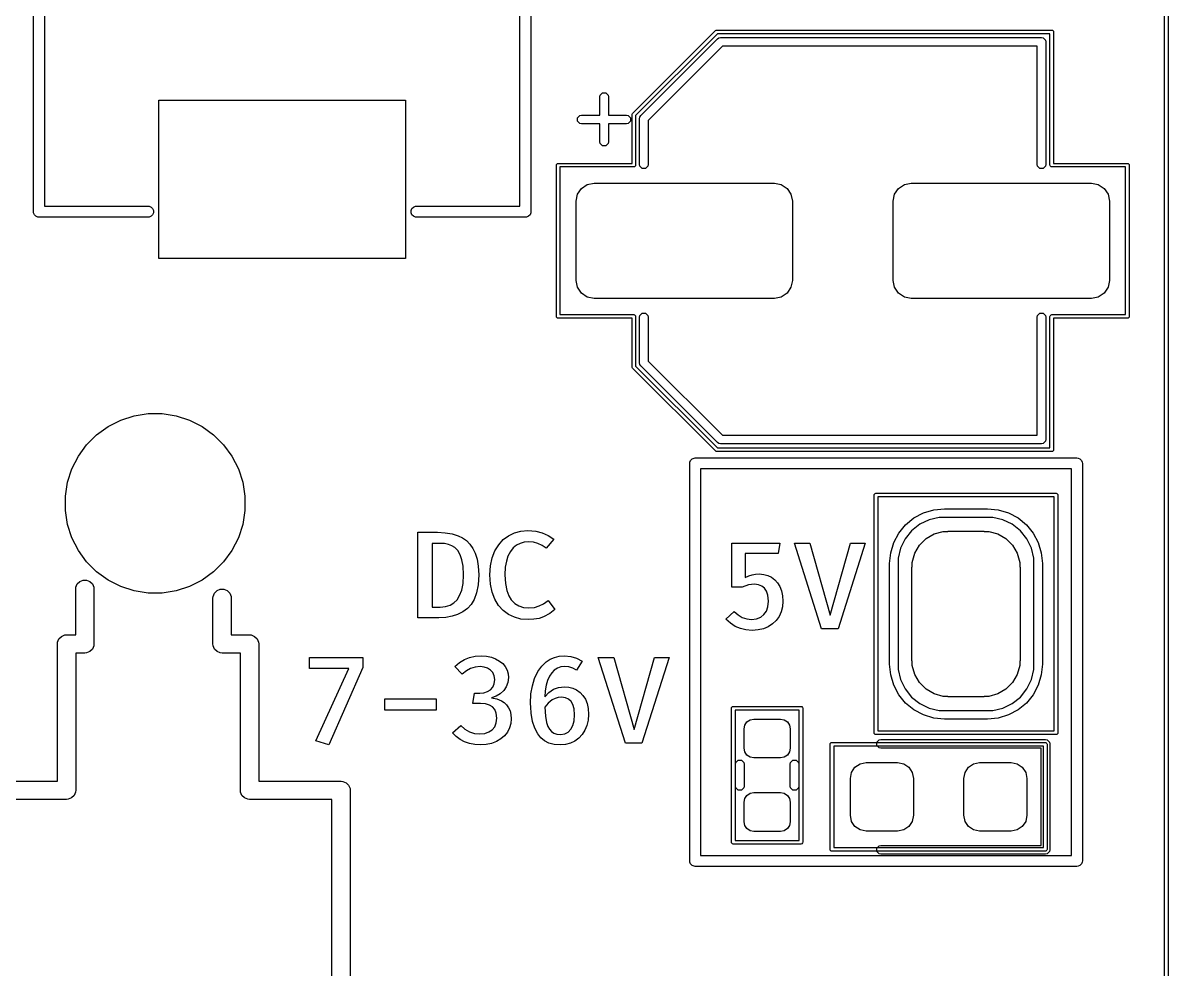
# Model space of a CAD drawing. Extents: x 99 to 187, y -188 to -32.
# Drawn here: x 144.41 to 160.3, y -160.59 to -147.45 of the extents above; entities that cross this region are included whole.
import ezdxf

# ---------------------------------------------------------------- set-up
doc = ezdxf.new("R2010")
doc.units = 0
doc.layers.add('BLACK', color=7, linetype='CONTINUOUS')

msp = doc.modelspace()

# ---------------------------------------------------------------- linework, layer by layer
at = {"layer": 'BLACK', "linetype": 'Continuous'}
for p, q in [((160.254833, -158.111995), (160.254833, -51.62159)), ((160.304833, -51.62159), (160.304833, -158.112)), ((144.55775, -150.076), (144.55775, -142.624)), ((144.71025, -142.70025), (144.71025, -149.99975)), ((151.30975, -149.99975), (151.30975, -142.70025)), ((151.46225, -142.624), (151.46225, -150.076)), ((152.872322, -148.712322), (154.022323, -147.562322)), ((154.050355, -147.605), (152.915, -148.740355)), ((154.022323, -147.562322), (154.030433, -147.556903)), ((154.030433, -147.556903), (154.04, -147.555)), ((154.04, -147.555), (158.69, -147.555)), ((158.665, -147.605), (154.050355, -147.605)), ((158.665, -149.43), (158.665, -147.605)), ((158.69, -147.555), (158.699567, -147.556903)), ((158.699567, -147.556903), (158.713097, -147.570433)), ((158.713097, -147.570433), (158.715, -147.58)), ((158.715, -147.58), (158.715, -149.405)), ((152.987574, -148.742011), (154.05201, -147.677574)), ((154.11929, -147.78), (153.09, -148.809289)), ((154.05201, -147.677574), (154.071476, -147.664567)), ((154.071476, -147.664567), (154.094437, -147.66)), ((154.094437, -147.66), (158.55, -147.66)), ((158.49, -147.78), (154.11929, -147.78)), ((158.49, -149.42), (158.49, -147.78)), ((158.55, -147.66), (158.572961, -147.664567)), ((158.572961, -147.664567), (158.605433, -147.697039)), ((158.605433, -147.697039), (158.61, -147.72)), ((158.61, -147.72), (158.61, -149.42)), ((152.422067, -148.459539), (152.454539, -148.427067)), ((152.454539, -148.427067), (152.500461, -148.427067)), ((152.500461, -148.427067), (152.532933, -148.459539)), ((146.3, -150.728), (146.3, -148.528)), ((146.3, -148.528), (149.72, -148.528)), ((146.3, -150.728), (146.3, -148.528)), ((146.3, -148.528), (149.72, -148.528)), ((149.72, -148.528), (149.72, -150.728)), ((149.72, -148.528), (149.72, -150.728)), ((152.4175, -148.4825), (152.422067, -148.459539)), ((152.4175, -148.735), (152.4175, -148.4825)), ((152.532933, -148.459539), (152.5375, -148.4825)), ((152.5375, -148.4825), (152.5375, -148.735)), ((152.109567, -148.772039), (152.142039, -148.739567)), ((152.142039, -148.739567), (152.165, -148.735)), ((152.165, -148.735), (152.4175, -148.735)), ((152.5375, -148.735), (152.79, -148.735)), ((152.79, -148.735), (152.812961, -148.739567)), ((152.812961, -148.739567), (152.845433, -148.772039)), ((152.865, -148.73), (152.866903, -148.720433)), ((152.865, -149.405), (152.865, -148.73)), ((152.866903, -148.720433), (152.872322, -148.712322)), ((152.915, -148.740355), (152.915, -149.43)), ((152.97, -148.784437), (152.974567, -148.761476)), ((152.974567, -148.761476), (152.987574, -148.742011)), ((152.109567, -148.817961), (152.109567, -148.772039)), ((152.142039, -148.850433), (152.109567, -148.817961)), ((152.165, -148.855), (152.142039, -148.850433)), ((152.4175, -148.855), (152.165, -148.855)), ((152.4175, -149.1075), (152.4175, -148.855)), ((152.79, -148.855), (152.5375, -148.855)), ((152.5375, -148.855), (152.5375, -149.1075)), ((152.812961, -148.850433), (152.79, -148.855)), ((152.845433, -148.817961), (152.812961, -148.850433)), ((152.845433, -148.772039), (152.845433, -148.817961)), ((152.97, -149.42), (152.97, -148.784437)), ((153.09, -148.809289), (153.09, -149.42)), ((152.422067, -149.130461), (152.4175, -149.1075)), ((152.454539, -149.162933), (152.422067, -149.130461)), ((152.500461, -149.162933), (152.454539, -149.162933)), ((152.532933, -149.130461), (152.500461, -149.162933)), ((152.5375, -149.1075), (152.532933, -149.130461)), ((151.815, -149.43), (151.816903, -149.420433)), ((151.815, -151.53), (151.815, -149.43)), ((151.816903, -149.420433), (151.830433, -149.406903)), ((151.830433, -149.406903), (151.84, -149.405)), ((151.84, -149.405), (152.865, -149.405)), ((152.89, -149.455), (151.865, -149.455)), ((151.865, -149.455), (151.865, -151.505)), ((152.899567, -149.453097), (152.89, -149.455)), ((152.913097, -149.439567), (152.899567, -149.453097)), ((152.915, -149.43), (152.913097, -149.439567)), ((152.974567, -149.442961), (152.97, -149.42)), ((153.007039, -149.475433), (152.974567, -149.442961)), ((153.052961, -149.475433), (153.007039, -149.475433)), ((153.085433, -149.442961), (153.052961, -149.475433)), ((153.09, -149.42), (153.085433, -149.442961)), ((158.494567, -149.442961), (158.49, -149.42)), ((158.527039, -149.475433), (158.494567, -149.442961)), ((158.572961, -149.475433), (158.527039, -149.475433)), ((158.605433, -149.442961), (158.572961, -149.475433)), ((158.61, -149.42), (158.605433, -149.442961)), ((158.666903, -149.439567), (158.665, -149.43)), ((158.680433, -149.453097), (158.666903, -149.439567)), ((158.69, -149.455), (158.680433, -149.453097)), ((159.715, -149.455), (158.69, -149.455)), ((158.715, -149.405), (159.74, -149.405)), ((159.715, -151.505), (159.715, -149.455)), ((159.74, -149.405), (159.749567, -149.406903)), ((159.749567, -149.406903), (159.763097, -149.420433)), ((159.763097, -149.420433), (159.765, -149.43)), ((159.765, -149.43), (159.765, -151.53)), ((152.163223, -149.753223), (152.244329, -149.69903)), ((152.163223, -149.753223), (152.244329, -149.69903)), ((152.244329, -149.69903), (152.34, -149.68)), ((152.244329, -149.69903), (152.34, -149.68)), ((152.34, -149.68), (154.84, -149.68)), ((152.34, -149.68), (154.84, -149.68)), ((154.84, -149.68), (154.935671, -149.69903)), ((154.84, -149.68), (154.935671, -149.69903)), ((154.935671, -149.69903), (155.016777, -149.753223)), ((154.935671, -149.69903), (155.016777, -149.753223)), ((156.563223, -149.753223), (156.644329, -149.69903)), ((156.563223, -149.753223), (156.644329, -149.69903)), ((156.644329, -149.69903), (156.74, -149.68)), ((156.644329, -149.69903), (156.74, -149.68)), ((156.74, -149.68), (159.24, -149.68)), ((156.74, -149.68), (159.24, -149.68)), ((159.24, -149.68), (159.335671, -149.69903)), ((159.24, -149.68), (159.335671, -149.69903)), ((159.335671, -149.69903), (159.416777, -149.753223)), ((159.335671, -149.69903), (159.416777, -149.753223)), ((152.09, -149.93), (152.10903, -149.834329)), ((152.09, -149.93), (152.10903, -149.834329)), ((152.10903, -149.834329), (152.163223, -149.753223)), ((152.10903, -149.834329), (152.163223, -149.753223)), ((155.016777, -149.753223), (155.07097, -149.834329)), ((155.016777, -149.753223), (155.07097, -149.834329)), ((155.07097, -149.834329), (155.09, -149.93)), ((155.07097, -149.834329), (155.09, -149.93)), ((156.49, -149.93), (156.50903, -149.834329)), ((156.49, -149.93), (156.50903, -149.834329)), ((156.50903, -149.834329), (156.563223, -149.753223)), ((156.50903, -149.834329), (156.563223, -149.753223)), ((159.416777, -149.753223), (159.47097, -149.834329)), ((159.416777, -149.753223), (159.47097, -149.834329)), ((159.47097, -149.834329), (159.49, -149.93)), ((159.47097, -149.834329), (159.49, -149.93)), ((144.71025, -149.99975), (146.1475, -149.99975)), ((146.1475, -149.99975), (146.162376, -150.001215)), ((146.162376, -150.001215), (146.189862, -150.0126)), ((146.189862, -150.0126), (146.2109, -150.033638)), ((146.2109, -150.033638), (146.222285, -150.061124)), ((149.797715, -150.061124), (149.8091, -150.033638)), ((149.8091, -150.033638), (149.830138, -150.0126)), ((149.830138, -150.0126), (149.857624, -150.001215)), ((149.857624, -150.001215), (149.8725, -149.99975)), ((149.8725, -149.99975), (151.30975, -149.99975)), ((152.09, -151.03), (152.09, -149.93)), ((152.09, -151.03), (152.09, -149.93)), ((155.09, -149.93), (155.09, -151.03)), ((155.09, -149.93), (155.09, -151.03)), ((156.49, -151.03), (156.49, -149.93)), ((156.49, -151.03), (156.49, -149.93)), ((159.49, -149.93), (159.49, -151.03)), ((159.49, -149.93), (159.49, -151.03)), ((144.559215, -150.090876), (144.55775, -150.076)), ((144.5706, -150.118362), (144.559215, -150.090876)), ((144.591638, -150.1394), (144.5706, -150.118362)), ((144.619124, -150.150785), (144.591638, -150.1394)), ((144.634, -150.15225), (144.619124, -150.150785)), ((146.1475, -150.15225), (144.634, -150.15225)), ((146.162376, -150.150785), (146.1475, -150.15225)), ((146.189862, -150.1394), (146.162376, -150.150785)), ((146.2109, -150.118362), (146.189862, -150.1394)), ((146.222285, -150.090876), (146.2109, -150.118362)), ((146.222285, -150.061124), (146.222285, -150.090876)), ((149.797715, -150.090876), (149.797715, -150.061124)), ((149.8091, -150.118362), (149.797715, -150.090876)), ((149.830138, -150.1394), (149.8091, -150.118362)), ((149.857624, -150.150785), (149.830138, -150.1394)), ((149.8725, -150.15225), (149.857624, -150.150785)), ((151.386, -150.15225), (149.8725, -150.15225)), ((151.400876, -150.150785), (151.386, -150.15225)), ((151.428362, -150.1394), (151.400876, -150.150785)), ((151.4494, -150.118362), (151.428362, -150.1394)), ((151.460785, -150.090876), (151.4494, -150.118362)), ((151.46225, -150.076), (151.460785, -150.090876)), ((149.72, -150.728), (146.3, -150.728)), ((149.72, -150.728), (146.3, -150.728)), ((152.10903, -151.125671), (152.09, -151.03)), ((152.10903, -151.125671), (152.09, -151.03)), ((152.163223, -151.206777), (152.10903, -151.125671)), ((152.163223, -151.206777), (152.10903, -151.125671)), ((155.07097, -151.125671), (155.016777, -151.206777)), ((155.07097, -151.125671), (155.016777, -151.206777)), ((155.09, -151.03), (155.07097, -151.125671)), ((155.09, -151.03), (155.07097, -151.125671)), ((156.50903, -151.125671), (156.49, -151.03)), ((156.50903, -151.125671), (156.49, -151.03)), ((156.563223, -151.206777), (156.50903, -151.125671)), ((156.563223, -151.206777), (156.50903, -151.125671)), ((159.47097, -151.125671), (159.416777, -151.206777)), ((159.47097, -151.125671), (159.416777, -151.206777)), ((159.49, -151.03), (159.47097, -151.125671)), ((159.49, -151.03), (159.47097, -151.125671)), ((152.244329, -151.26097), (152.163223, -151.206777)), ((152.244329, -151.26097), (152.163223, -151.206777)), ((152.34, -151.28), (152.244329, -151.26097)), ((152.34, -151.28), (152.244329, -151.26097)), ((154.84, -151.28), (152.34, -151.28)), ((154.84, -151.28), (152.34, -151.28)), ((154.935671, -151.26097), (154.84, -151.28)), ((154.935671, -151.26097), (154.84, -151.28)), ((155.016777, -151.206777), (154.935671, -151.26097)), ((155.016777, -151.206777), (154.935671, -151.26097)), ((156.644329, -151.26097), (156.563223, -151.206777)), ((156.644329, -151.26097), (156.563223, -151.206777)), ((156.74, -151.28), (156.644329, -151.26097)), ((156.74, -151.28), (156.644329, -151.26097)), ((159.24, -151.28), (156.74, -151.28)), ((159.24, -151.28), (156.74, -151.28)), ((159.335671, -151.26097), (159.24, -151.28)), ((159.335671, -151.26097), (159.24, -151.28)), ((159.416777, -151.206777), (159.335671, -151.26097)), ((159.416777, -151.206777), (159.335671, -151.26097)), ((151.816903, -151.539567), (151.815, -151.53)), ((151.830433, -151.553097), (151.816903, -151.539567)), ((151.84, -151.555), (151.830433, -151.553097)), ((152.865, -151.555), (151.84, -151.555)), ((151.865, -151.505), (152.89, -151.505)), ((152.865, -152.23), (152.865, -151.555)), ((152.89, -151.505), (152.899567, -151.506903)), ((152.899567, -151.506903), (152.913097, -151.520433)), ((152.913097, -151.520433), (152.915, -151.53)), ((152.915, -151.53), (152.915, -152.219644)), ((152.97, -151.54), (152.974567, -151.517039)), ((152.97, -152.175563), (152.97, -151.54)), ((152.974567, -151.517039), (153.007039, -151.484567)), ((153.007039, -151.484567), (153.052961, -151.484567)), ((153.052961, -151.484567), (153.085433, -151.517039)), ((153.085433, -151.517039), (153.09, -151.54)), ((153.09, -151.54), (153.09, -152.15071)), ((158.49, -151.54), (158.494567, -151.517039)), ((158.49, -153.18), (158.49, -151.54)), ((158.494567, -151.517039), (158.527039, -151.484567)), ((158.527039, -151.484567), (158.572961, -151.484567)), ((158.572961, -151.484567), (158.605433, -151.517039)), ((158.605433, -151.517039), (158.61, -151.54)), ((158.61, -151.54), (158.61, -153.24)), ((158.665, -151.53), (158.666903, -151.520433)), ((158.665, -153.355), (158.665, -151.53)), ((158.666903, -151.520433), (158.680433, -151.506903)), ((158.680433, -151.506903), (158.69, -151.505)), ((158.69, -151.505), (159.715, -151.505)), ((159.74, -151.555), (158.715, -151.555)), ((158.715, -151.555), (158.715, -153.38)), ((159.749567, -151.553097), (159.74, -151.555)), ((159.763097, -151.539567), (159.749567, -151.553097)), ((159.765, -151.53), (159.763097, -151.539567)), ((152.866903, -152.239567), (152.865, -152.23)), ((152.872322, -152.247678), (152.866903, -152.239567)), ((154.022323, -153.397678), (152.872322, -152.247678)), ((152.915, -152.219644), (154.050355, -153.355)), ((152.974567, -152.198524), (152.97, -152.175563)), ((152.987574, -152.217989), (152.974567, -152.198524)), ((154.05201, -153.282426), (152.987574, -152.217989)), ((153.09, -152.15071), (154.11929, -153.18)), ((145.954793, -152.909718), (146.148526, -152.879033)), ((146.148526, -152.879033), (146.344674, -152.879033)), ((146.344674, -152.879033), (146.538407, -152.909718)), ((145.593477, -153.05938), (145.768246, -152.970331)), ((145.768246, -152.970331), (145.954793, -152.909718)), ((146.538407, -152.909718), (146.724954, -152.970331)), ((146.724954, -152.970331), (146.899723, -153.05938)), ((145.296093, -153.31337), (145.43479, -153.174673)), ((145.43479, -153.174673), (145.593477, -153.05938)), ((146.899723, -153.05938), (147.05841, -153.174673)), ((147.05841, -153.174673), (147.197107, -153.31337)), ((154.11929, -153.18), (158.49, -153.18)), ((145.1808, -153.472057), (145.296093, -153.31337)), ((147.197107, -153.31337), (147.3124, -153.472057)), ((154.050355, -153.355), (158.665, -153.355)), ((154.071476, -153.295433), (154.05201, -153.282426)), ((154.094437, -153.3), (154.071476, -153.295433)), ((158.55, -153.3), (154.094437, -153.3)), ((158.572961, -153.295433), (158.55, -153.3)), ((158.605433, -153.262961), (158.572961, -153.295433)), ((158.61, -153.24), (158.605433, -153.262961)), ((145.091751, -153.646826), (145.1808, -153.472057)), ((147.3124, -153.472057), (147.401449, -153.646826)), ((153.666441, -153.555368), (153.67764, -153.528332)), ((153.67764, -153.528332), (153.698332, -153.50764)), ((153.698332, -153.50764), (153.725368, -153.496441)), ((153.725368, -153.496441), (153.74, -153.495)), ((153.74, -153.495), (159.04, -153.495)), ((154.030433, -153.403097), (154.022323, -153.397678)), ((154.04, -153.405), (154.030433, -153.403097)), ((158.69, -153.405), (154.04, -153.405)), ((158.699567, -153.403097), (158.69, -153.405)), ((158.713097, -153.389567), (158.699567, -153.403097)), ((158.715, -153.38), (158.713097, -153.389567)), ((159.04, -153.495), (159.054632, -153.496441)), ((159.054632, -153.496441), (159.081668, -153.50764)), ((159.081668, -153.50764), (159.10236, -153.528332)), ((159.10236, -153.528332), (159.113559, -153.555368)), ((145.031138, -153.833373), (145.091751, -153.646826)), ((147.401449, -153.646826), (147.462062, -153.833373)), ((153.665, -153.57), (153.666441, -153.555368)), ((153.665, -159.09), (153.665, -153.57)), ((153.815, -153.645), (153.815, -159.015)), ((158.965, -153.645), (153.815, -153.645)), ((158.965, -159.015), (158.965, -153.645)), ((159.113559, -153.555368), (159.115, -153.57)), ((159.115, -153.57), (159.115, -159.09)), ((145.000453, -154.027106), (145.031138, -153.833373)), ((147.462062, -153.833373), (147.492747, -154.027106)), ((156.225, -154.01), (156.226903, -154.000433)), ((156.226903, -154.000433), (156.240433, -153.986903)), ((156.240433, -153.986903), (156.25, -153.985)), ((156.25, -153.985), (158.75, -153.985)), ((158.75, -153.985), (158.759567, -153.986903)), ((158.759567, -153.986903), (158.773097, -154.000433)), ((158.773097, -154.000433), (158.775, -154.01)), ((145.000453, -154.223254), (145.000453, -154.027106)), ((147.492747, -154.027106), (147.492747, -154.223254)), ((156.225, -157.31), (156.225, -154.01)), ((156.275, -154.035), (156.275, -157.285)), ((158.725, -154.035), (156.275, -154.035)), ((158.725, -157.285), (158.725, -154.035)), ((158.775, -154.01), (158.775, -157.31)), ((145.031138, -154.416987), (145.000453, -154.223254)), ((147.492747, -154.223254), (147.462062, -154.416987)), ((156.777767, -154.328083), (156.909161, -154.257852)), ((156.909161, -154.257852), (157.051731, -154.214603)), ((157.127889, -154.32), (156.987284, -154.352092)), ((157.051731, -154.214603), (157.2, -154.2)), ((157.2, -154.32), (157.127889, -154.32)), ((157.2, -154.2), (157.8, -154.2)), ((157.8, -154.32), (157.2, -154.32)), ((157.8, -154.2), (157.948269, -154.214603)), ((157.872111, -154.32), (157.8, -154.32)), ((158.012716, -154.352092), (157.872111, -154.32)), ((157.948269, -154.214603), (158.090839, -154.257852)), ((158.090839, -154.257852), (158.222233, -154.328083)), ((145.091751, -154.603534), (145.031138, -154.416987)), ((147.462062, -154.416987), (147.401449, -154.603534)), ((156.568083, -154.537767), (156.662599, -154.422599)), ((156.662599, -154.422599), (156.777767, -154.328083)), ((156.857345, -154.414667), (156.744588, -154.504588)), ((156.987284, -154.352092), (156.857345, -154.414667)), ((158.142655, -154.414667), (158.012716, -154.352092)), ((158.255412, -154.504588), (158.142655, -154.414667)), ((158.222233, -154.328083), (158.337401, -154.422599)), ((158.337401, -154.422599), (158.431917, -154.537767)), ((145.1808, -154.778303), (145.091751, -154.603534)), ((147.401449, -154.603534), (147.3124, -154.778303)), ((149.893171, -155.564398), (149.893171, -154.527074)), ((149.893171, -154.527074), (150.164574, -154.527074)), ((150.164574, -154.527074), (150.272939, -154.532767)), ((150.272939, -154.532767), (150.36876, -154.54903)), ((150.36876, -154.54903), (150.453635, -154.574921)), ((150.453635, -154.574921), (150.512445, -154.603379)), ((150.512445, -154.603379), (150.565727, -154.641874)), ((150.565727, -154.641874), (150.61409, -154.691238)), ((151.015582, -154.699219), (151.07874, -154.629417)), ((151.07874, -154.629417), (151.152219, -154.574921)), ((151.152219, -154.574921), (151.234859, -154.53513)), ((151.234859, -154.53513), (151.323511, -154.511139)), ((151.323511, -154.511139), (151.419738, -154.502967)), ((151.419738, -154.502967), (151.531338, -154.510937)), ((151.531338, -154.510937), (151.619553, -154.532716)), ((151.619553, -154.532716), (151.700098, -154.56997)), ((151.778115, -154.624454), (151.673848, -154.748505)), ((151.700098, -154.56997), (151.778115, -154.624454)), ((156.497852, -154.669161), (156.568083, -154.537767)), ((156.654667, -154.617345), (156.592092, -154.747284)), ((156.744588, -154.504588), (156.654667, -154.617345)), ((156.853323, -154.705619), (156.945619, -154.613323)), ((156.945619, -154.613323), (157.058658, -154.54806)), ((157.058658, -154.54806), (157.184737, -154.514278)), ((157.184737, -154.514278), (157.25, -154.514278)), ((157.25, -154.514278), (157.25, -154.51)), ((157.25, -154.51), (157.75, -154.51)), ((157.75, -154.51), (157.75, -154.514278)), ((157.75, -154.514278), (157.815263, -154.514278)), ((157.815263, -154.514278), (157.941342, -154.54806)), ((157.941342, -154.54806), (158.054381, -154.613323)), ((158.054381, -154.613323), (158.146677, -154.705619)), ((158.345333, -154.617345), (158.255412, -154.504588)), ((158.407908, -154.747284), (158.345333, -154.617345)), ((158.431917, -154.537767), (158.502148, -154.669161)), ((145.296093, -154.93699), (145.1808, -154.778303)), ((147.3124, -154.778303), (147.197107, -154.93699)), ((150.202456, -154.680434), (150.09306, -154.680434)), ((150.09306, -154.680434), (150.09306, -155.564398)), ((150.2638, -154.684314), (150.202456, -154.680434)), ((150.317866, -154.695414), (150.2638, -154.684314)), ((150.365708, -154.713187), (150.317866, -154.695414)), ((150.407703, -154.740283), (150.365708, -154.713187)), ((150.446137, -154.78206), (150.407703, -154.740283)), ((150.481186, -154.842001), (150.446137, -154.78206)), ((150.61409, -154.691238), (150.657773, -154.752828)), ((150.657773, -154.752828), (150.689911, -154.818185)), ((150.924547, -154.881851), (150.962222, -154.786387)), ((150.962222, -154.786387), (151.015582, -154.699219)), ((151.177596, -154.791569), (151.143572, -154.856216)), ((151.216798, -154.742753), (151.177596, -154.791569)), ((151.261175, -154.707179), (151.216798, -154.742753)), ((151.312288, -154.681514), (151.261175, -154.707179)), ((151.367921, -154.665973), (151.312288, -154.681514)), ((151.42919, -154.660651), (151.367921, -154.665973)), ((151.497075, -154.666239), (151.42919, -154.660651)), ((151.559827, -154.682657), (151.497075, -154.666239)), ((151.618485, -154.709872), (151.559827, -154.682657)), ((151.673848, -154.748505), (151.618485, -154.709872)), ((154.251242, -155.287877), (154.251242, -154.677074)), ((154.251242, -154.677074), (154.917219, -154.677074)), ((154.917219, -154.677074), (154.892233, -154.821788)), ((155.495195, -155.866), (155.118719, -154.677074)), ((155.118719, -154.677074), (155.332383, -154.677074)), ((155.332383, -154.677074), (155.614117, -155.676443)), ((155.614117, -155.676443), (155.898415, -154.677074)), ((156.100868, -154.677074), (155.724392, -155.866)), ((155.898415, -154.677074), (156.100868, -154.677074)), ((156.454603, -154.811731), (156.497852, -154.669161)), ((156.592092, -154.747284), (156.56, -154.887889)), ((156.78806, -154.818658), (156.853323, -154.705619)), ((158.146677, -154.705619), (158.21194, -154.818658)), ((158.44, -154.887889), (158.407908, -154.747284)), ((158.502148, -154.669161), (158.545397, -154.811731)), ((145.43479, -155.075687), (145.296093, -154.93699)), ((147.197107, -154.93699), (147.05841, -155.075687)), ((150.504474, -154.907847), (150.481186, -154.842001)), ((150.520395, -154.997025), (150.504474, -154.907847)), ((150.689911, -154.818185), (150.714635, -154.898455)), ((150.714635, -154.898455), (150.730774, -154.996485)), ((150.900827, -154.992086), (150.924547, -154.881851)), ((151.12063, -154.925963), (151.105547, -155.012689)), ((151.143572, -154.856216), (151.12063, -154.925963)), ((154.892233, -154.821788), (154.435596, -154.821788)), ((154.435596, -154.821788), (154.435596, -155.152615)), ((156.44, -154.96), (156.454603, -154.811731)), ((156.44, -156.36), (156.44, -154.96)), ((156.56, -154.887889), (156.56, -154.96)), ((156.56, -154.96), (156.56, -156.36)), ((156.754278, -154.944737), (156.78806, -154.818658)), ((156.754278, -155.01), (156.754278, -154.944737)), ((158.21194, -154.818658), (158.245722, -154.944737)), ((158.245722, -154.944737), (158.245722, -155.01)), ((158.44, -154.96), (158.44, -154.887889)), ((158.44, -156.36), (158.44, -154.96)), ((158.545397, -154.811731), (158.56, -154.96)), ((158.56, -154.96), (158.56, -156.36)), ((145.593477, -155.19098), (145.43479, -155.075687)), ((147.05841, -155.075687), (146.899723, -155.19098)), ((150.519536, -155.236807), (150.526395, -155.115528)), ((150.526395, -155.115528), (150.520395, -154.997025)), ((150.736615, -155.115528), (150.72872, -155.256039)), ((150.730774, -154.996485), (150.736615, -155.115528)), ((150.892466, -155.119778), (150.900827, -154.992086)), ((150.900717, -155.24934), (150.892466, -155.119778)), ((151.105547, -155.012689), (151.100048, -155.119778)), ((151.100048, -155.119778), (151.106896, -155.239989)), ((154.484316, -155.130932), (154.531217, -155.116858)), ((154.531217, -155.116858), (154.579332, -155.10882)), ((154.579332, -155.10882), (154.630355, -155.106087)), ((154.630355, -155.106087), (154.692819, -155.111301)), ((154.692819, -155.111301), (154.749152, -155.126465)), ((156.75, -155.51), (156.75, -155.01)), ((156.75, -155.01), (156.754278, -155.01)), ((158.245722, -155.01), (158.25, -155.01)), ((158.25, -155.01), (158.25, -155.51)), ((145.14604, -155.290404), (145.165003, -155.244623)), ((145.165003, -155.244623), (145.200043, -155.209583)), ((145.200043, -155.209583), (145.245824, -155.19062)), ((145.245824, -155.19062), (145.295376, -155.19062)), ((145.295376, -155.19062), (145.341157, -155.209583)), ((145.341157, -155.209583), (145.376197, -155.244623)), ((145.376197, -155.244623), (145.39516, -155.290404)), ((145.768246, -155.280029), (145.593477, -155.19098)), ((145.954793, -155.340642), (145.768246, -155.280029)), ((146.724954, -155.280029), (146.538407, -155.340642)), ((146.899723, -155.19098), (146.724954, -155.280029)), ((150.500904, -155.332285), (150.519536, -155.236807)), ((150.72872, -155.256039), (150.707116, -155.368641)), ((150.924038, -155.360401), (150.900717, -155.24934)), ((151.106896, -155.239989), (151.125495, -155.33472)), ((154.481318, -155.257762), (154.393391, -155.287877)), ((154.435596, -155.152615), (154.484316, -155.130932)), ((154.520877, -155.250728), (154.481318, -155.257762)), ((154.56397, -155.248309), (154.520877, -155.250728)), ((154.621317, -155.254915), (154.56397, -155.248309)), ((154.667724, -155.273539), (154.621317, -155.254915)), ((154.70568, -155.30385), (154.667724, -155.273539)), ((154.749152, -155.126465), (154.800495, -155.151369)), ((154.800495, -155.151369), (154.846057, -155.185524)), ((154.846057, -155.185524), (154.884691, -155.228639)), ((154.884691, -155.228639), (154.916779, -155.281868)), ((145.1436, -155.31518), (145.14604, -155.290404)), ((145.1436, -155.95018), (145.1436, -155.31518)), ((145.39516, -155.290404), (145.3976, -155.31518)), ((145.3976, -155.31518), (145.3976, -156.07718)), ((146.148526, -155.371327), (145.954793, -155.340642)), ((146.344674, -155.371327), (146.148526, -155.371327)), ((146.538407, -155.340642), (146.344674, -155.371327)), ((147.0486, -155.44218), (147.05104, -155.417404)), ((147.05104, -155.417404), (147.070003, -155.371623)), ((147.070003, -155.371623), (147.105043, -155.336583)), ((147.105043, -155.336583), (147.150824, -155.31762)), ((147.150824, -155.31762), (147.200376, -155.31762)), ((147.200376, -155.31762), (147.246157, -155.336583)), ((147.246157, -155.336583), (147.281197, -155.371623)), ((147.281197, -155.371623), (147.30016, -155.417404)), ((147.30016, -155.417404), (147.3026, -155.44218)), ((150.436696, -155.463943), (150.472821, -155.406673)), ((150.472821, -155.406673), (150.500904, -155.332285)), ((150.707116, -155.368641), (150.674278, -155.458199)), ((150.960903, -155.455808), (150.924038, -155.360401)), ((151.125495, -155.33472), (151.153538, -155.408667)), ((151.153538, -155.408667), (151.189661, -155.465773)), ((154.393391, -155.287877), (154.251242, -155.287877)), ((154.732743, -155.344299), (154.70568, -155.30385)), ((154.750933, -155.402183), (154.732743, -155.344299)), ((154.75785, -155.483442), (154.750933, -155.402183)), ((154.916779, -155.281868), (154.939398, -155.340144)), ((154.939398, -155.340144), (154.953616, -155.407111)), ((154.953616, -155.407111), (154.958618, -155.484321)), ((147.0486, -156.07718), (147.0486, -155.44218)), ((147.3026, -155.44218), (147.3026, -155.95018)), ((149.893171, -155.716), (149.893171, -155.564398)), ((150.09306, -155.564398), (150.203335, -155.564398)), ((150.203335, -155.564398), (150.278355, -155.557522)), ((150.278355, -155.557522), (150.340691, -155.538149)), ((150.340691, -155.538149), (150.392893, -155.507138)), ((150.392893, -155.507138), (150.436696, -155.463943)), ((150.579811, -155.583742), (150.515288, -155.630468)), ((150.631709, -155.528833), (150.579811, -155.583742)), ((150.674278, -155.458199), (150.631709, -155.528833)), ((151.013459, -155.542972), (150.960903, -155.455808)), ((151.076028, -155.612793), (151.013459, -155.542972)), ((151.189661, -155.465773), (151.238422, -155.514712)), ((151.238422, -155.514712), (151.293609, -155.549068)), ((151.293609, -155.549068), (151.356524, -155.570015)), ((151.356524, -155.570015), (151.42919, -155.577294)), ((151.42919, -155.577294), (151.511596, -155.570091)), ((151.511596, -155.570091), (151.577348, -155.550183)), ((151.577348, -155.550183), (151.637832, -155.51831)), ((151.637832, -155.51831), (151.698834, -155.474785)), ((151.698834, -155.474785), (151.795334, -155.597957)), ((151.795334, -155.597957), (151.723936, -155.655465)), ((154.729079, -155.621817), (154.750198, -155.560991)), ((154.750198, -155.560991), (154.75785, -155.483442)), ((154.952466, -155.562163), (154.934648, -155.631914)), ((154.958618, -155.484321), (154.952466, -155.562163)), ((156.75, -155.81), (156.75, -155.51)), ((158.25, -155.51), (158.25, -155.81)), ((150.184431, -155.716), (149.893171, -155.716)), ((150.280222, -155.71027), (150.184431, -155.716)), ((150.366471, -155.693736), (150.280222, -155.71027)), ((150.444461, -155.66706), (150.366471, -155.693736)), ((150.515288, -155.630468), (150.444461, -155.66706)), ((151.149141, -155.667346), (151.076028, -155.612793)), ((151.231625, -155.706872), (151.149141, -155.667346)), ((151.322079, -155.730949), (151.231625, -155.706872)), ((151.422302, -155.739227), (151.322079, -155.730949)), ((151.503198, -155.734665), (151.422302, -155.739227)), ((151.574425, -155.721644), (151.503198, -155.734665)), ((151.637285, -155.700905), (151.574425, -155.721644)), ((151.723936, -155.655465), (151.637285, -155.700905)), ((154.167711, -155.733302), (154.283115, -155.624785)), ((154.229776, -155.789915), (154.167711, -155.733302)), ((154.283115, -155.624785), (154.336889, -155.674329)), ((154.336889, -155.674329), (154.394292, -155.708556)), ((154.394292, -155.708556), (154.456303, -155.72899)), ((154.456303, -155.72899), (154.524403, -155.73594)), ((154.524403, -155.73594), (154.594482, -155.727989)), ((154.594482, -155.727989), (154.650546, -155.705693)), ((154.650546, -155.705693), (154.695788, -155.669628)), ((154.695788, -155.669628), (154.729079, -155.621817)), ((154.865495, -155.751495), (154.815863, -155.798951)), ((154.905568, -155.694981), (154.865495, -155.751495)), ((154.934648, -155.631914), (154.905568, -155.694981)), ((154.29639, -155.833132), (154.229776, -155.789915)), ((154.368251, -155.863967), (154.29639, -155.833132)), ((154.446388, -155.882774), (154.368251, -155.863967)), ((154.532096, -155.889227), (154.446388, -155.882774)), ((154.615284, -155.883233), (154.532096, -155.889227)), ((154.689317, -155.865963), (154.615284, -155.883233)), ((154.755652, -155.838009), (154.689317, -155.865963)), ((154.815863, -155.798951), (154.755652, -155.838009)), ((155.724392, -155.866), (155.495195, -155.866)), ((156.75, -156.31), (156.75, -155.81)), ((158.25, -155.81), (158.25, -156.31)), ((144.8896, -156.07718), (144.89204, -156.052404)), ((144.89204, -156.052404), (144.911003, -156.006623)), ((144.911003, -156.006623), (144.946043, -155.971583)), ((144.946043, -155.971583), (144.991824, -155.95262)), ((144.991824, -155.95262), (145.0166, -155.95018)), ((145.0166, -155.95018), (145.1436, -155.95018)), ((147.3026, -155.95018), (147.5566, -155.95018)), ((147.5566, -155.95018), (147.581376, -155.95262)), ((147.581376, -155.95262), (147.627157, -155.971583)), ((147.627157, -155.971583), (147.662197, -156.006623)), ((147.662197, -156.006623), (147.68116, -156.052404)), ((147.68116, -156.052404), (147.6836, -156.07718)), ((144.8896, -157.98218), (144.8896, -156.07718)), ((145.2706, -156.20418), (145.1436, -156.20418)), ((145.1436, -156.20418), (145.1436, -158.10918)), ((145.295376, -156.20174), (145.2706, -156.20418)), ((145.341157, -156.182777), (145.295376, -156.20174)), ((145.376197, -156.147737), (145.341157, -156.182777)), ((145.39516, -156.101956), (145.376197, -156.147737)), ((145.3976, -156.07718), (145.39516, -156.101956)), ((147.05104, -156.101956), (147.0486, -156.07718)), ((147.070003, -156.147737), (147.05104, -156.101956)), ((147.105043, -156.182777), (147.070003, -156.147737)), ((147.150824, -156.20174), (147.105043, -156.182777)), ((147.1756, -156.20418), (147.150824, -156.20174)), ((147.4296, -156.20418), (147.1756, -156.20418)), ((147.4296, -158.10918), (147.4296, -156.20418)), ((147.6836, -156.07718), (147.6836, -157.98218)), ((148.388157, -156.418676), (148.388157, -156.267074)), ((148.388157, -156.267074), (149.128213, -156.267074)), ((149.128213, -156.267074), (149.128213, -156.40578)), ((150.406531, -156.38944), (150.471357, -156.336061)), ((150.50904, -156.498836), (150.406531, -156.38944)), ((150.471357, -156.336061), (150.539492, -156.29537)), ((150.539492, -156.29537), (150.611541, -156.266456)), ((150.611541, -156.266456), (150.688341, -156.248934)), ((150.755457, -156.392004), (150.685665, -156.398797)), ((150.688341, -156.248934), (150.770917, -156.242967)), ((150.811883, -156.39746), (150.755457, -156.392004)), ((150.770917, -156.242967), (150.846454, -156.24777)), ((150.846454, -156.24777), (150.912936, -156.261505)), ((150.912936, -156.261505), (150.971685, -156.283487)), ((150.971685, -156.283487), (151.025978, -156.314429)), ((151.025978, -156.314429), (151.069773, -156.350699)), ((151.069773, -156.350699), (151.104382, -156.392444)), ((151.104382, -156.392444), (151.130305, -156.439863)), ((151.556825, -156.461108), (151.610961, -156.385017)), ((151.610961, -156.385017), (151.674518, -156.324813)), ((151.674518, -156.324813), (151.729482, -156.289283)), ((151.729482, -156.289283), (151.789113, -156.263862)), ((151.789113, -156.263862), (151.854294, -156.248315)), ((151.854294, -156.248315), (151.926137, -156.242967)), ((151.927016, -156.38944), (151.874857, -156.395202)), ((151.926137, -156.242967), (152.014697, -156.251169)), ((151.986425, -156.395007), (151.927016, -156.38944)), ((152.014697, -156.251169), (152.095694, -156.275238)), ((152.095694, -156.275238), (152.170795, -156.315288)), ((152.170795, -156.315288), (152.095837, -156.439412)), ((152.773757, -157.456), (152.397281, -156.267074)), ((152.397281, -156.267074), (152.610945, -156.267074)), ((152.610945, -156.267074), (152.892679, -157.266443)), ((152.892679, -157.266443), (153.176978, -156.267074)), ((153.379431, -156.267074), (153.002955, -157.456)), ((153.176978, -156.267074), (153.379431, -156.267074)), ((156.454603, -156.508269), (156.44, -156.36)), ((156.56, -156.36), (156.56, -156.432111)), ((156.754278, -156.31), (156.75, -156.31)), ((156.754278, -156.375263), (156.754278, -156.31)), ((156.78806, -156.501342), (156.754278, -156.375263)), ((158.245722, -156.375263), (158.21194, -156.501342)), ((158.25, -156.31), (158.245722, -156.31)), ((158.245722, -156.31), (158.245722, -156.375263)), ((158.44, -156.432111), (158.44, -156.36)), ((158.56, -156.36), (158.545397, -156.508269)), ((148.932648, -156.418676), (148.388157, -156.418676)), ((148.476891, -157.420682), (148.932648, -156.418676)), ((149.128213, -156.40578), (148.658681, -157.476662)), ((150.569106, -156.45037), (150.50904, -156.498836)), ((150.625324, -156.418309), (150.569106, -156.45037)), ((150.685665, -156.398797), (150.625324, -156.418309)), ((150.86053, -156.413107), (150.811883, -156.39746)), ((150.902295, -156.439344), (150.86053, -156.413107)), ((150.933729, -156.475169), (150.902295, -156.439344)), ((150.953558, -156.519003), (150.933729, -156.475169)), ((150.960474, -156.572036), (150.953558, -156.519003)), ((151.130305, -156.439863), (151.14571, -156.489925)), ((151.15091, -156.543606), (151.143082, -156.612393)), ((151.14571, -156.489925), (151.15091, -156.543606)), ((151.512145, -156.555696), (151.556825, -156.461108)), ((151.719084, -156.52544), (151.692177, -156.58669)), ((151.750478, -156.477334), (151.719084, -156.52544)), ((151.786113, -156.440291), (151.750478, -156.477334)), ((151.828343, -156.412056), (151.786113, -156.440291)), ((151.874857, -156.395202), (151.828343, -156.412056)), ((152.04237, -156.411546), (151.986425, -156.395007)), ((152.095837, -156.439412), (152.04237, -156.411546)), ((156.497852, -156.650839), (156.454603, -156.508269)), ((156.56, -156.432111), (156.592092, -156.572716)), ((156.853323, -156.614381), (156.78806, -156.501342)), ((158.21194, -156.501342), (158.146677, -156.614381)), ((158.407908, -156.572716), (158.44, -156.432111)), ((158.545397, -156.508269), (158.502148, -156.650839)), ((150.899756, -156.712274), (150.932484, -156.675424)), ((150.932484, -156.675424), (150.953138, -156.629709)), ((150.953138, -156.629709), (150.960474, -156.572036)), ((151.120282, -156.672859), (151.084065, -156.725794)), ((151.143082, -156.612393), (151.120282, -156.672859)), ((151.462483, -156.771604), (151.481703, -156.656582)), ((151.481703, -156.656582), (151.512145, -156.555696)), ((151.673491, -156.651273), (151.660458, -156.726049)), ((151.692177, -156.58669), (151.673491, -156.651273)), ((151.712091, -156.750121), (151.775898, -156.707266)), ((151.775898, -156.707266), (151.846536, -156.681638)), ((151.846536, -156.681638), (151.926137, -156.672859)), ((151.926137, -156.672859), (151.98759, -156.677828)), ((151.98759, -156.677828), (152.043982, -156.692373)), ((152.043982, -156.692373), (152.096277, -156.716383)), ((156.568083, -156.782233), (156.497852, -156.650839)), ((156.592092, -156.572716), (156.654667, -156.702655)), ((156.654667, -156.702655), (156.744588, -156.815412)), ((156.945619, -156.706677), (156.853323, -156.614381)), ((157.058658, -156.77194), (156.945619, -156.706677)), ((158.054381, -156.706677), (157.941342, -156.77194)), ((158.146677, -156.614381), (158.054381, -156.706677)), ((158.255412, -156.815412), (158.345333, -156.702655)), ((158.345333, -156.702655), (158.407908, -156.572716)), ((158.502148, -156.650839), (158.431917, -156.782233)), ((149.433981, -156.995919), (149.433981, -156.83743)), ((149.433981, -156.83743), (150.145607, -156.83743)), ((150.145607, -156.83743), (150.145607, -156.995919)), ((150.657198, -156.902057), (150.679619, -156.759907)), ((150.679619, -156.759907), (150.752013, -156.759907)), ((150.752013, -156.759907), (150.807795, -156.754494)), ((150.807795, -156.754494), (150.857086, -156.738805)), ((150.857086, -156.738805), (150.899756, -156.712274)), ((150.979648, -156.802128), (150.914825, -156.823655)), ((150.914825, -156.823655), (150.989198, -156.83831)), ((151.036311, -156.76936), (150.979648, -156.802128)), ((150.989198, -156.83831), (151.053897, -156.86586)), ((151.084065, -156.725794), (151.036311, -156.76936)), ((151.053897, -156.86586), (151.092082, -156.891936)), ((151.455725, -156.902863), (151.462483, -156.771604)), ((151.660458, -156.726049), (151.653855, -156.812444)), ((151.653855, -156.812444), (151.712091, -156.750121)), ((151.757243, -156.854649), (151.702551, -156.897955)), ((151.798189, -156.833957), (151.757243, -156.854649)), ((151.840746, -156.821692), (151.798189, -156.833957)), ((151.885617, -156.817573), (151.840746, -156.821692)), ((151.940948, -156.824406), (151.885617, -156.817573)), ((151.984678, -156.843578), (151.940948, -156.824406)), ((152.01956, -156.874872), (151.984678, -156.843578)), ((152.096277, -156.716383), (152.143026, -156.749612)), ((152.143026, -156.749612), (152.183249, -156.792426)), ((152.183249, -156.792426), (152.217323, -156.846076)), ((152.217323, -156.846076), (152.241493, -156.90509)), ((156.662599, -156.897401), (156.568083, -156.782233)), ((156.744588, -156.815412), (156.857345, -156.905333)), ((157.184737, -156.805722), (157.058658, -156.77194)), ((157.25, -156.805722), (157.184737, -156.805722)), ((157.25, -156.81), (157.25, -156.805722)), ((157.75, -156.81), (157.25, -156.81)), ((157.815263, -156.805722), (157.75, -156.805722)), ((157.75, -156.805722), (157.75, -156.81)), ((157.941342, -156.77194), (157.815263, -156.805722)), ((158.142655, -156.905333), (158.255412, -156.815412)), ((158.431917, -156.782233), (158.337401, -156.897401)), ((150.145607, -156.995919), (149.433981, -156.995919)), ((150.759706, -156.902057), (150.657198, -156.902057)), ((150.830609, -156.908167), (150.759706, -156.902057)), ((150.885778, -156.924868), (150.830609, -156.908167)), ((150.9286, -156.95071), (150.885778, -156.924868)), ((150.960597, -156.987458), (150.9286, -156.95071)), ((150.98122, -157.038761), (150.960597, -156.987458)), ((151.092082, -156.891936), (151.124698, -156.924334)), ((151.124698, -156.924334), (151.152156, -156.963679)), ((151.152156, -156.963679), (151.171994, -157.007293)), ((151.171994, -157.007293), (151.184418, -157.05778)), ((151.458576, -156.956279), (151.455725, -156.902863)), ((151.463001, -157.039181), (151.458576, -156.956279)), ((151.702551, -156.897955), (151.654734, -156.956279)), ((151.654734, -156.956279), (151.662986, -157.081108)), ((152.043581, -156.916043), (152.01956, -156.874872)), ((152.060141, -156.976552), (152.043581, -156.916043)), ((152.066528, -157.06311), (152.060141, -156.976552)), ((152.241493, -156.90509), (152.256763, -156.973954)), ((152.256763, -156.973954), (152.262166, -157.054538)), ((154.245, -156.97), (154.246903, -156.960433)), ((154.245, -158.83), (154.245, -156.97)), ((154.246903, -156.960433), (154.260433, -156.946903)), ((154.260433, -156.946903), (154.27, -156.945)), ((154.27, -156.945), (155.21, -156.945)), ((154.295, -156.995), (154.295, -158.805)), ((155.185, -156.995), (154.295, -156.995)), ((155.185, -158.805), (155.185, -156.995)), ((155.21, -156.945), (155.219567, -156.946903)), ((155.219567, -156.946903), (155.233097, -156.960433)), ((155.233097, -156.960433), (155.235, -156.97)), ((155.235, -156.97), (155.235, -158.83)), ((156.777767, -156.991917), (156.662599, -156.897401)), ((156.909161, -157.062148), (156.777767, -156.991917)), ((156.857345, -156.905333), (156.987284, -156.967908)), ((156.987284, -156.967908), (157.127889, -157)), ((157.127889, -157), (157.2, -157)), ((157.2, -157), (157.8, -157)), ((157.8, -157), (157.872111, -157)), ((157.872111, -157), (158.012716, -156.967908)), ((158.012716, -156.967908), (158.142655, -156.905333)), ((158.222233, -156.991917), (158.090839, -157.062148)), ((158.337401, -156.897401), (158.222233, -156.991917)), ((150.959792, -157.225899), (150.981283, -157.174004)), ((150.988904, -157.109639), (150.98122, -157.038761)), ((150.981283, -157.174004), (150.988904, -157.109639)), ((151.182758, -157.182748), (151.164996, -157.243835)), ((151.188792, -157.116526), (151.182758, -157.182748)), ((151.184418, -157.05778), (151.188792, -157.116526)), ((151.483238, -157.152739), (151.463001, -157.039181)), ((151.514528, -157.247027), (151.483238, -157.152739)), ((151.662986, -157.081108), (151.67972, -157.169576)), ((151.67972, -157.169576), (151.698556, -157.222428)), ((152.043027, -157.209749), (152.060236, -157.145152)), ((152.060236, -157.145152), (152.066528, -157.06311)), ((152.256234, -157.136559), (152.239105, -157.209908)), ((152.262166, -157.054538), (152.256234, -157.136559)), ((154.430276, -157.203338), (154.459541, -157.159541)), ((154.430276, -157.203338), (154.459541, -157.159541)), ((154.459541, -157.159541), (154.503338, -157.130276)), ((154.459541, -157.159541), (154.503338, -157.130276)), ((154.503338, -157.130276), (154.555, -157.12)), ((154.503338, -157.130276), (154.555, -157.12)), ((154.555, -157.12), (154.925, -157.12)), ((154.555, -157.12), (154.925, -157.12)), ((154.925, -157.12), (154.976662, -157.130276)), ((154.925, -157.12), (154.976662, -157.130276)), ((154.976662, -157.130276), (155.020459, -157.159541)), ((154.976662, -157.130276), (155.020459, -157.159541)), ((155.020459, -157.159541), (155.049724, -157.203338)), ((155.020459, -157.159541), (155.049724, -157.203338)), ((157.051731, -157.105397), (156.909161, -157.062148)), ((157.2, -157.12), (157.051731, -157.105397)), ((157.8, -157.12), (157.2, -157.12)), ((157.948269, -157.105397), (157.8, -157.12)), ((158.090839, -157.062148), (157.948269, -157.105397)), ((150.372899, -157.312971), (150.490942, -157.209583)), ((150.422311, -157.363097), (150.372899, -157.312971)), ((150.490942, -157.209583), (150.545511, -157.260431)), ((150.545511, -157.260431), (150.608105, -157.296631)), ((150.608105, -157.296631), (150.676928, -157.318594)), ((150.676928, -157.318594), (150.749375, -157.32594)), ((150.749375, -157.32594), (150.821354, -157.318883)), ((150.821354, -157.318883), (150.878752, -157.299279)), ((150.878752, -157.299279), (150.924717, -157.268201)), ((150.924717, -157.268201), (150.959792, -157.225899)), ((151.135376, -157.300954), (151.09545, -157.351493)), ((151.164996, -157.243835), (151.135376, -157.300954)), ((151.555669, -157.325061), (151.514528, -157.247027)), ((151.599622, -157.379982), (151.555669, -157.325061)), ((151.698556, -157.222428), (151.721681, -157.262549)), ((151.721681, -157.262549), (151.74867, -157.292308)), ((151.74867, -157.292308), (151.781786, -157.314302)), ((151.781786, -157.314302), (151.821681, -157.327975)), ((151.821681, -157.327975), (151.870157, -157.332828)), ((151.870157, -157.332828), (151.930693, -157.324366)), ((151.930693, -157.324366), (151.978445, -157.300406)), ((151.978445, -157.300406), (152.016556, -157.260434)), ((152.016556, -157.260434), (152.043027, -157.209749)), ((152.172709, -157.33605), (152.126219, -157.385653)), ((152.211315, -157.275968), (152.172709, -157.33605)), ((152.239105, -157.209908), (152.211315, -157.275968)), ((154.42, -157.255), (154.430276, -157.203338)), ((154.42, -157.255), (154.430276, -157.203338)), ((154.42, -157.525), (154.42, -157.255)), ((154.42, -157.525), (154.42, -157.255)), ((155.049724, -157.203338), (155.06, -157.255)), ((155.049724, -157.203338), (155.06, -157.255)), ((155.06, -157.255), (155.06, -157.525)), ((155.06, -157.255), (155.06, -157.525)), ((156.226903, -157.319567), (156.225, -157.31)), ((156.240433, -157.333097), (156.226903, -157.319567)), ((156.25, -157.335), (156.240433, -157.333097)), ((158.75, -157.335), (156.25, -157.335)), ((156.275, -157.285), (158.725, -157.285)), ((158.759567, -157.333097), (158.75, -157.335)), ((158.773097, -157.319567), (158.759567, -157.333097)), ((158.775, -157.31), (158.773097, -157.319567)), ((148.658681, -157.476662), (148.476891, -157.420682)), ((150.478487, -157.404306), (150.422311, -157.363097)), ((150.542159, -157.437022), (150.478487, -157.404306)), ((150.61019, -157.460317), (150.542159, -157.437022)), ((150.681907, -157.474434), (150.61019, -157.460317)), ((150.758021, -157.479227), (150.681907, -157.474434)), ((150.841927, -157.473621), (150.758021, -157.479227)), ((150.9167, -157.457486), (150.841927, -157.473621)), ((150.983702, -157.431453), (150.9167, -157.457486)), ((151.045338, -157.394891), (150.983702, -157.431453)), ((151.09545, -157.351493), (151.045338, -157.394891)), ((151.651569, -157.422282), (151.599622, -157.379982)), ((151.712549, -157.453069), (151.651569, -157.422282)), ((151.78433, -157.47239), (151.712549, -157.453069)), ((151.869277, -157.479227), (151.78433, -157.47239)), ((151.943007, -157.473098), (151.869277, -157.479227)), ((152.009917, -157.455227), (151.943007, -157.473098)), ((152.07129, -157.425811), (152.009917, -157.455227)), ((152.126219, -157.385653), (152.07129, -157.425811)), ((153.002955, -157.456), (152.773757, -157.456)), ((155.615, -157.47), (155.616903, -157.460433)), ((155.615, -158.93), (155.615, -157.47)), ((155.616903, -157.460433), (155.630433, -157.446903)), ((155.630433, -157.446903), (155.64, -157.445)), ((155.64, -157.445), (158.6, -157.445)), ((155.665, -157.495), (155.665, -158.905)), ((158.575, -157.495), (155.665, -157.495)), ((156.264567, -157.442039), (156.297039, -157.409567)), ((156.264567, -157.487961), (156.264567, -157.442039)), ((156.297039, -157.520433), (156.264567, -157.487961)), ((156.297039, -157.409567), (156.32, -157.405)), ((156.32, -157.405), (158.605, -157.405)), ((158.575, -158.905), (158.575, -157.495)), ((158.6, -157.445), (158.609567, -157.446903)), ((158.605, -157.405), (158.627961, -157.409567)), ((158.609567, -157.446903), (158.623097, -157.460433)), ((158.623097, -157.460433), (158.625, -157.47)), ((158.625, -157.47), (158.625, -158.93)), ((158.627961, -157.409567), (158.660433, -157.442039)), ((158.660433, -157.442039), (158.665, -157.465)), ((158.665, -157.465), (158.665, -158.935)), ((154.430276, -157.576662), (154.42, -157.525)), ((154.430276, -157.576662), (154.42, -157.525)), ((154.459541, -157.620459), (154.430276, -157.576662)), ((154.459541, -157.620459), (154.430276, -157.576662)), ((154.503338, -157.649724), (154.459541, -157.620459)), ((154.503338, -157.649724), (154.459541, -157.620459)), ((154.555, -157.66), (154.503338, -157.649724)), ((154.555, -157.66), (154.503338, -157.649724)), ((154.925, -157.66), (154.555, -157.66)), ((154.925, -157.66), (154.555, -157.66)), ((154.976662, -157.649724), (154.925, -157.66)), ((154.976662, -157.649724), (154.925, -157.66)), ((155.020459, -157.620459), (154.976662, -157.649724)), ((155.020459, -157.620459), (154.976662, -157.649724)), ((155.049724, -157.576662), (155.020459, -157.620459)), ((155.049724, -157.576662), (155.020459, -157.620459)), ((155.06, -157.525), (155.049724, -157.576662)), ((155.06, -157.525), (155.049724, -157.576662)), ((156.32, -157.525), (156.297039, -157.520433)), ((158.545, -157.525), (156.32, -157.525)), ((158.545, -158.875), (158.545, -157.525)), ((154.3, -157.746359), (154.304567, -157.723398)), ((154.3, -158.053641), (154.3, -157.746359)), ((154.304567, -157.723398), (154.337039, -157.690926)), ((154.337039, -157.690926), (154.382961, -157.690926)), ((154.382961, -157.690926), (154.415433, -157.723398)), ((154.415433, -157.723398), (154.42, -157.746359)), ((154.42, -157.746359), (154.42, -158.053641)), ((155.06, -157.746359), (155.064567, -157.723398)), ((155.06, -158.053641), (155.06, -157.746359)), ((155.064567, -157.723398), (155.097039, -157.690926)), ((155.097039, -157.690926), (155.142961, -157.690926)), ((155.142961, -157.690926), (155.175433, -157.723398)), ((155.175433, -157.723398), (155.18, -157.746359)), ((155.18, -157.746359), (155.18, -158.053641)), ((155.911651, -157.860038), (155.95907, -157.78907)), ((155.911651, -157.860038), (155.95907, -157.78907)), ((155.95907, -157.78907), (156.030038, -157.741651)), ((155.95907, -157.78907), (156.030038, -157.741651)), ((156.030038, -157.741651), (156.11375, -157.725)), ((156.030038, -157.741651), (156.11375, -157.725)), ((156.11375, -157.725), (156.55125, -157.725)), ((156.11375, -157.725), (156.55125, -157.725)), ((156.55125, -157.725), (156.634962, -157.741651)), ((156.55125, -157.725), (156.634962, -157.741651)), ((156.634962, -157.741651), (156.70593, -157.78907)), ((156.634962, -157.741651), (156.70593, -157.78907)), ((156.70593, -157.78907), (156.753349, -157.860038)), ((156.70593, -157.78907), (156.753349, -157.860038)), ((157.486651, -157.860038), (157.53407, -157.78907)), ((157.486651, -157.860038), (157.53407, -157.78907)), ((157.53407, -157.78907), (157.605038, -157.741651)), ((157.53407, -157.78907), (157.605038, -157.741651)), ((157.605038, -157.741651), (157.68875, -157.725)), ((157.605038, -157.741651), (157.68875, -157.725)), ((157.68875, -157.725), (158.12625, -157.725)), ((157.68875, -157.725), (158.12625, -157.725)), ((158.12625, -157.725), (158.209962, -157.741651)), ((158.12625, -157.725), (158.209962, -157.741651)), ((158.209962, -157.741651), (158.28093, -157.78907)), ((158.209962, -157.741651), (158.28093, -157.78907)), ((158.28093, -157.78907), (158.328349, -157.860038)), ((158.28093, -157.78907), (158.328349, -157.860038)), ((142.7306, -157.98218), (144.8896, -157.98218)), ((147.6836, -157.98218), (148.8266, -157.98218)), ((148.8266, -157.98218), (148.851376, -157.98462)), ((155.895, -157.94375), (155.911651, -157.860038)), ((155.895, -157.94375), (155.911651, -157.860038)), ((155.895, -158.45625), (155.895, -157.94375)), ((155.895, -158.45625), (155.895, -157.94375)), ((156.753349, -157.860038), (156.77, -157.94375)), ((156.753349, -157.860038), (156.77, -157.94375)), ((156.77, -157.94375), (156.77, -158.45625)), ((156.77, -157.94375), (156.77, -158.45625)), ((157.47, -157.94375), (157.486651, -157.860038)), ((157.47, -157.94375), (157.486651, -157.860038)), ((157.47, -158.45625), (157.47, -157.94375)), ((157.47, -158.45625), (157.47, -157.94375)), ((158.328349, -157.860038), (158.345, -157.94375)), ((158.328349, -157.860038), (158.345, -157.94375)), ((158.345, -157.94375), (158.345, -158.45625)), ((158.345, -157.94375), (158.345, -158.45625)), ((145.14116, -158.133956), (145.122197, -158.179737)), ((145.1436, -158.10918), (145.14116, -158.133956)), ((147.43204, -158.133956), (147.4296, -158.10918)), ((147.451003, -158.179737), (147.43204, -158.133956)), ((148.851376, -157.98462), (148.897157, -158.003583)), ((148.897157, -158.003583), (148.932197, -158.038623)), ((148.932197, -158.038623), (148.95116, -158.084404)), ((148.95116, -158.084404), (148.9536, -158.10918)), ((148.9536, -158.10918), (148.9536, -159.07818)), ((154.304567, -158.076602), (154.3, -158.053641)), ((154.337039, -158.109074), (154.304567, -158.076602)), ((154.382961, -158.109074), (154.337039, -158.109074)), ((154.415433, -158.076602), (154.382961, -158.109074)), ((154.42, -158.053641), (154.415433, -158.076602)), ((154.503338, -158.150276), (154.555, -158.14)), ((154.503338, -158.150276), (154.555, -158.14)), ((154.555, -158.14), (154.925, -158.14)), ((154.555, -158.14), (154.925, -158.14)), ((154.925, -158.14), (154.976662, -158.150276)), ((154.925, -158.14), (154.976662, -158.150276)), ((155.064567, -158.076602), (155.06, -158.053641)), ((155.097039, -158.109074), (155.064567, -158.076602)), ((155.142961, -158.109074), (155.097039, -158.109074)), ((155.175433, -158.076602), (155.142961, -158.109074)), ((155.18, -158.053641), (155.175433, -158.076602)), ((160.253633, -164.185565), (160.254833, -158.111995)), ((160.304833, -158.112005), (160.303633, -164.18557)), ((160.304833, -158.112), (160.304832, -158.112002)), ((160.304832, -158.112002), (160.304833, -158.112005)), ((145.0166, -158.23618), (142.6036, -158.23618)), ((145.041376, -158.23374), (145.0166, -158.23618)), ((145.087157, -158.214777), (145.041376, -158.23374)), ((145.122197, -158.179737), (145.087157, -158.214777)), ((147.486043, -158.214777), (147.451003, -158.179737)), ((147.531824, -158.23374), (147.486043, -158.214777)), ((147.5566, -158.23618), (147.531824, -158.23374)), ((148.6996, -158.23618), (147.5566, -158.23618)), ((148.6996, -159.07818), (148.6996, -158.23618)), ((154.42, -158.275), (154.430276, -158.223338)), ((154.42, -158.275), (154.430276, -158.223338)), ((154.42, -158.545), (154.42, -158.275)), ((154.42, -158.545), (154.42, -158.275)), ((154.430276, -158.223338), (154.459541, -158.179541)), ((154.430276, -158.223338), (154.459541, -158.179541)), ((154.459541, -158.179541), (154.503338, -158.150276)), ((154.459541, -158.179541), (154.503338, -158.150276)), ((154.976662, -158.150276), (155.020459, -158.179541)), ((154.976662, -158.150276), (155.020459, -158.179541)), ((155.020459, -158.179541), (155.049724, -158.223338)), ((155.020459, -158.179541), (155.049724, -158.223338)), ((155.049724, -158.223338), (155.06, -158.275)), ((155.049724, -158.223338), (155.06, -158.275)), ((155.06, -158.275), (155.06, -158.545)), ((155.06, -158.275), (155.06, -158.545)), ((155.911651, -158.539962), (155.895, -158.45625)), ((155.911651, -158.539962), (155.895, -158.45625)), ((156.77, -158.45625), (156.753349, -158.539962)), ((156.77, -158.45625), (156.753349, -158.539962)), ((157.486651, -158.539962), (157.47, -158.45625)), ((157.486651, -158.539962), (157.47, -158.45625)), ((158.345, -158.45625), (158.328349, -158.539962)), ((158.345, -158.45625), (158.328349, -158.539962)), ((154.430276, -158.596662), (154.42, -158.545)), ((154.430276, -158.596662), (154.42, -158.545)), ((154.459541, -158.640459), (154.430276, -158.596662)), ((154.459541, -158.640459), (154.430276, -158.596662)), ((155.049724, -158.596662), (155.020459, -158.640459)), ((155.049724, -158.596662), (155.020459, -158.640459)), ((155.06, -158.545), (155.049724, -158.596662)), ((155.06, -158.545), (155.049724, -158.596662)), ((155.95907, -158.61093), (155.911651, -158.539962)), ((155.95907, -158.61093), (155.911651, -158.539962)), ((156.030038, -158.658349), (155.95907, -158.61093)), ((156.030038, -158.658349), (155.95907, -158.61093)), ((156.70593, -158.61093), (156.634962, -158.658349)), ((156.70593, -158.61093), (156.634962, -158.658349)), ((156.753349, -158.539962), (156.70593, -158.61093)), ((156.753349, -158.539962), (156.70593, -158.61093)), ((157.53407, -158.61093), (157.486651, -158.539962)), ((157.53407, -158.61093), (157.486651, -158.539962)), ((157.605038, -158.658349), (157.53407, -158.61093)), ((157.605038, -158.658349), (157.53407, -158.61093)), ((158.28093, -158.61093), (158.209962, -158.658349)), ((158.28093, -158.61093), (158.209962, -158.658349)), ((158.328349, -158.539962), (158.28093, -158.61093)), ((158.328349, -158.539962), (158.28093, -158.61093)), ((154.503338, -158.669724), (154.459541, -158.640459)), ((154.503338, -158.669724), (154.459541, -158.640459)), ((154.555, -158.68), (154.503338, -158.669724)), ((154.555, -158.68), (154.503338, -158.669724)), ((154.925, -158.68), (154.555, -158.68)), ((154.925, -158.68), (154.555, -158.68)), ((154.976662, -158.669724), (154.925, -158.68)), ((154.976662, -158.669724), (154.925, -158.68)), ((155.020459, -158.640459), (154.976662, -158.669724)), ((155.020459, -158.640459), (154.976662, -158.669724)), ((156.11375, -158.675), (156.030038, -158.658349)), ((156.11375, -158.675), (156.030038, -158.658349)), ((156.55125, -158.675), (156.11375, -158.675)), ((156.55125, -158.675), (156.11375, -158.675)), ((156.634962, -158.658349), (156.55125, -158.675)), ((156.634962, -158.658349), (156.55125, -158.675)), ((157.68875, -158.675), (157.605038, -158.658349)), ((157.68875, -158.675), (157.605038, -158.658349)), ((158.12625, -158.675), (157.68875, -158.675)), ((158.12625, -158.675), (157.68875, -158.675)), ((158.209962, -158.658349), (158.12625, -158.675)), ((158.209962, -158.658349), (158.12625, -158.675)), ((154.246903, -158.839567), (154.245, -158.83)), ((154.260433, -158.853097), (154.246903, -158.839567)), ((154.27, -158.855), (154.260433, -158.853097)), ((155.21, -158.855), (154.27, -158.855)), ((154.295, -158.805), (155.185, -158.805)), ((155.219567, -158.853097), (155.21, -158.855)), ((155.233097, -158.839567), (155.219567, -158.853097)), ((155.235, -158.83), (155.233097, -158.839567)), ((155.616903, -158.939567), (155.615, -158.93)), ((155.665, -158.905), (158.575, -158.905)), ((156.264567, -158.912039), (156.297039, -158.879567)), ((156.264567, -158.957961), (156.264567, -158.912039)), ((156.297039, -158.879567), (156.32, -158.875)), ((156.32, -158.875), (158.545, -158.875)), ((158.625, -158.93), (158.623097, -158.939567)), ((158.665, -158.935), (158.660433, -158.957961)), ((148.6996, -163.07518), (148.6996, -159.07818)), ((148.9536, -159.07818), (148.9536, -162.55768)), ((153.666441, -159.104632), (153.665, -159.09)), ((153.815, -159.015), (158.965, -159.015)), ((155.630433, -158.953097), (155.616903, -158.939567)), ((155.64, -158.955), (155.630433, -158.953097)), ((158.6, -158.955), (155.64, -158.955)), ((156.297039, -158.990433), (156.264567, -158.957961)), ((156.32, -158.995), (156.297039, -158.990433)), ((158.605, -158.995), (156.32, -158.995)), ((158.609567, -158.953097), (158.6, -158.955)), ((158.627961, -158.990433), (158.605, -158.995)), ((158.623097, -158.939567), (158.609567, -158.953097)), ((158.660433, -158.957961), (158.627961, -158.990433)), ((159.115, -159.09), (159.113559, -159.104632)), ((153.67764, -159.131668), (153.666441, -159.104632)), ((153.698332, -159.15236), (153.67764, -159.131668)), ((153.725368, -159.163559), (153.698332, -159.15236)), ((153.74, -159.165), (153.725368, -159.163559)), ((159.04, -159.165), (153.74, -159.165)), ((159.054632, -159.163559), (159.04, -159.165)), ((159.081668, -159.15236), (159.054632, -159.163559)), ((159.10236, -159.131668), (159.081668, -159.15236)), ((159.113559, -159.104632), (159.10236, -159.131668))]:
    msp.add_line(p, q, dxfattribs=at)

doc.saveas('drawing.dxf')
